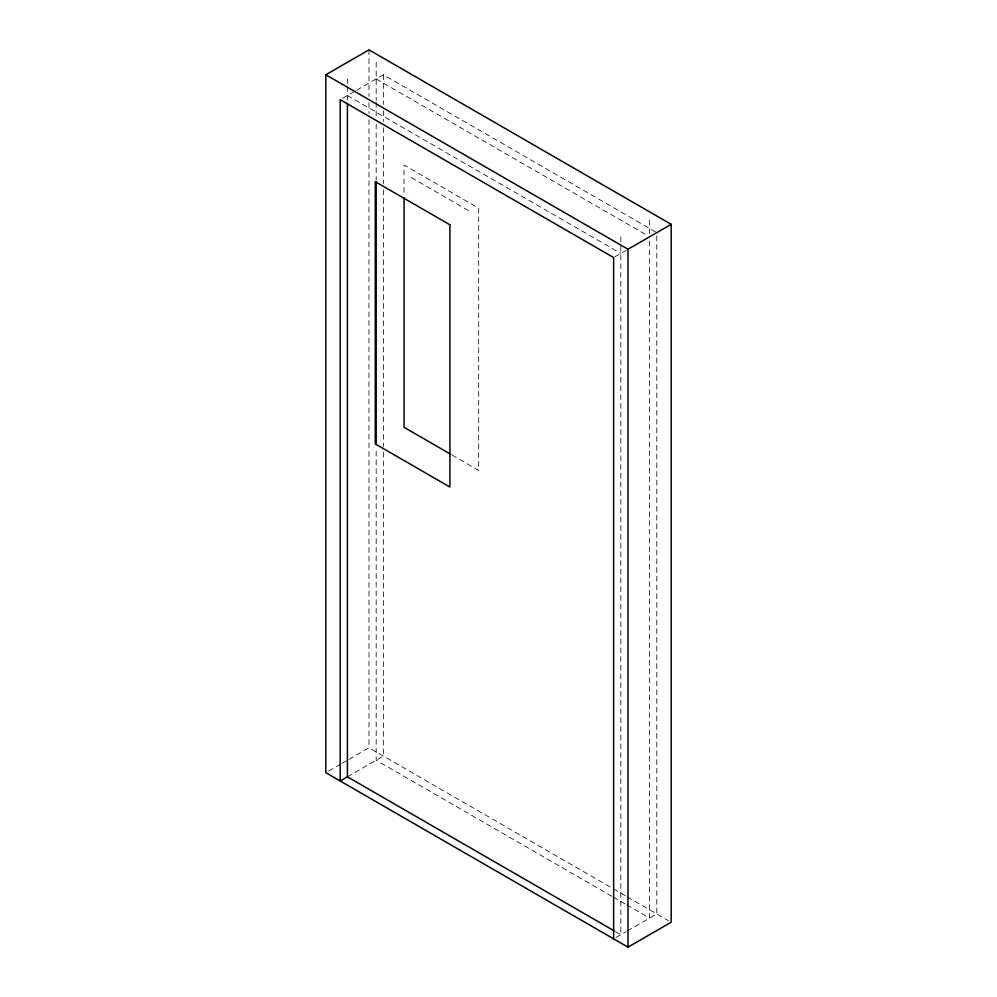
<?xml version="1.0" encoding="UTF-8"?>
<svg xmlns="http://www.w3.org/2000/svg" width="997" height="997" viewBox="0 0 997 997"><rect width="100%" height="100%" fill="white"/><g stroke="black" fill="none" stroke-linecap="round" stroke-linejoin="round"><path stroke-width="0.75" stroke-dasharray="4.99 3.74" d="M342.607 98.317L355.244 91.014M356.552 90.253L383.371 74.775L655.453 231.852M614.825 256.865L626.054 250.384M328.512 771.117L340.65 764.113M342.008 763.328L347.405 760.213M348.751 759.44L368.99 747.75L625.817 896.029M347.405 776.825L383.371 756.062L383.371 448.077M616.021 937.454L626.054 931.672M627.362 930.911L656.799 913.913L656.799 232.637M376.181 78.925L646.903 235.23M347.405 95.55L620.819 253.4M411.238 177.541L471.494 212.324M452.027 455.018L478.697 470.41L478.697 208.174L404.047 165.078L404.047 196.11M627.163 896.814L668.563 920.717M611.884 896.303L376.181 760.213L376.181 447.566M613.23 897.076L625.356 904.08M626.702 904.852L649.595 918.075L649.595 236.788M615.436 931.572L620.819 934.688L620.819 244.34M649.595 220.175L649.595 233.759M620.819 236.788L620.819 242.832M383.371 74.775L383.371 104.324M383.371 110.555L383.371 121.435M383.371 127.666L383.371 183.66M383.371 189.879L383.371 446.531M376.181 62.313L376.181 100.709M376.181 102.255L376.181 117.82M376.181 124.039L376.181 180.033M368.99 49.85L368.99 96.485M368.99 102.703L368.99 113.583M368.99 119.79L368.99 747.75M347.405 78.925L347.405 84.969M347.405 86.477L347.405 100.211"/><path stroke-width="1.5" d="M325.82 74.775L368.99 49.85L671.18 224.325L671.18 922.225L628.01 947.15L325.82 772.675L325.82 74.775L628.01 249.25L671.18 224.325M614.09 930.799L347.405 776.825L340.201 780.987L340.201 99.7L613.629 257.55L613.629 938.838M450.694 454.246L404.047 427.302L404.047 197.655M628.01 249.25L628.01 947.15M376.181 181.591L376.181 444.463M347.405 103.327L347.405 776.825M449.909 224.786L375.258 181.691L375.258 443.927L449.909 487.022L449.909 224.786"/></g></svg>
